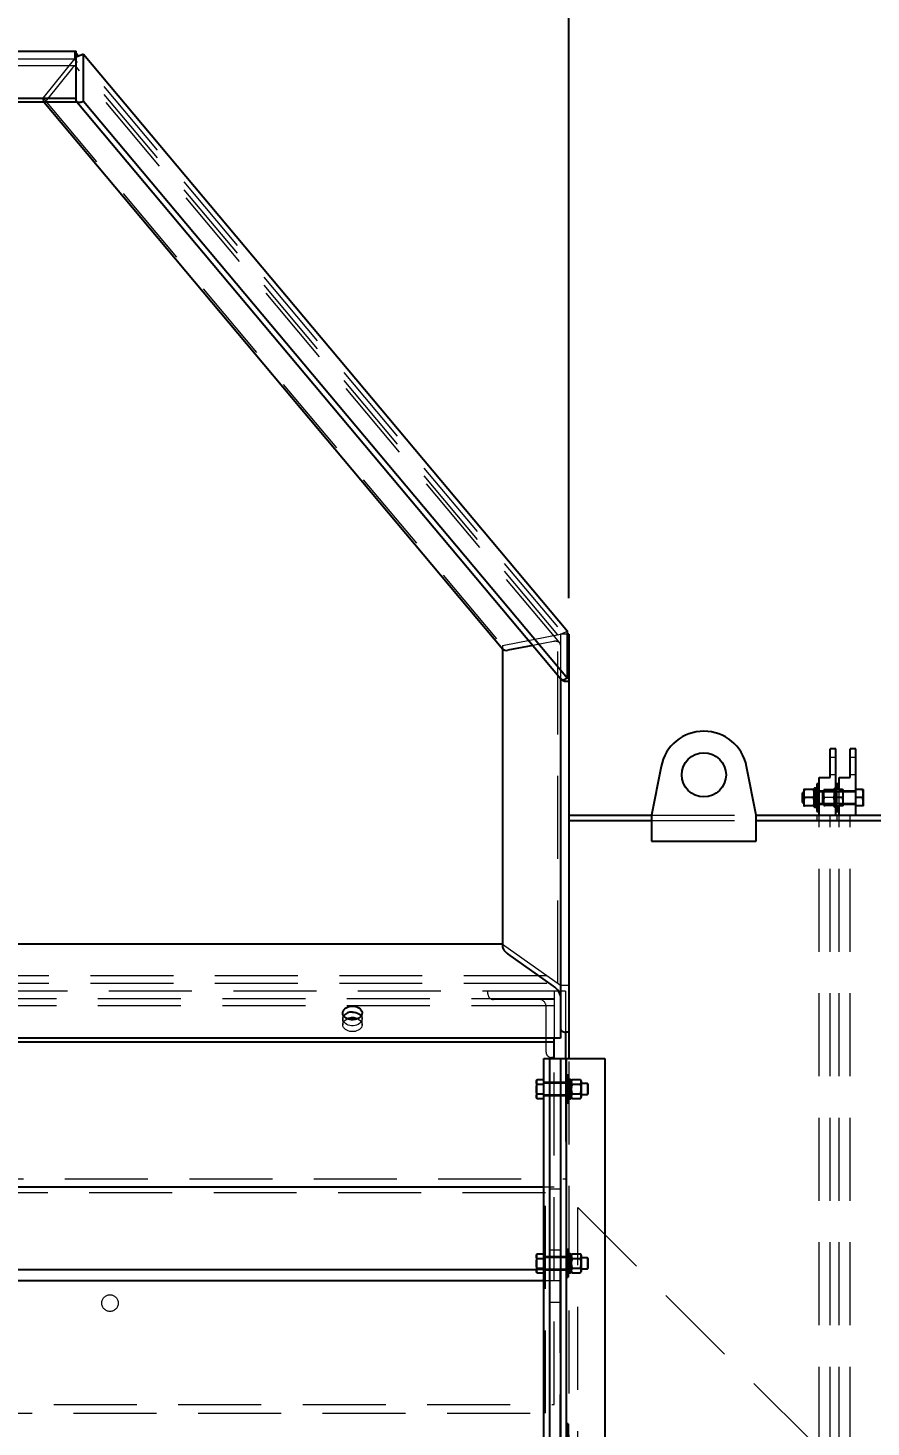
# Model space of a CAD drawing. Header units: millimetres. Extents: x 1293 to 41893, y 1011 to 26911.
# Drawn here: x 10097 to 10742, y 7712 to 8782 of the extents above; entities that cross this region are included whole.
import ezdxf

# ---------------------------------------------------------------- set-up
doc = ezdxf.new("R2010")
doc.units = ezdxf.units.MM
doc.header["$LTSCALE"] = 50
doc.linetypes.add('HIDDEN', pattern=[1.905, 1.27, -0.635])
doc.layers.add('CAPA_1', color=7, linetype='Continuous')
doc.layers.add('MAQUINAS', color=11, linetype='Continuous')
doc.styles.add('SLDTEXTSTYLE0', font='TXT', dxfattribs={"width": 0.75})
doc.dimstyles.new('SLDDIMSTYLE0', dxfattribs={"dimtxt": 100, "dimasz": 100, "dimexe": 0, "dimexo": 0.0625, "dimgap": 25, "dimtad": 2, "dimdec": 0, "dimlfac": 1.5, "dimrnd": 1e-09, "dimzin": 12, "dimdsep": 46, "dimtxsty": 'SLDTEXTSTYLE0', "dimsah": 1, "dimcen": 0.09, "dimadec": 0, "dimazin": 3, "dimtfac": 1, "dimtdec": 0, "dimtofl": 0, "dimtmove": 0, "dimatfit": 3, "dimfxl": 1, "dimfrac": 2, "dimtolj": 1, "dimtzin": 12, "dimarcsym": 0})

# ---------------------------------------------------------------- blocks, each defined once
blk = doc.blocks.new('_D_15')
at = {"layer": 'CAPA_1', "transparency": 16777216}
for p, q in [((6530.1, 8742.4), (6530.1, 9415.6)), ((16745.2, 6492), (16745.2, 9415.6)), ((6530.1, 9365.6), (16745.2, 9365.6))]:
    blk.add_line(p, q, dxfattribs=at)
for points in [[(6530.1, 9365.6), (6630.1, 9350.3), (6630.1, 9381)], [(16745.2, 9365.6), (16645.2, 9381), (16645.2, 9350.3)]]:
    blk.add_solid(points, dxfattribs=at)
at = {"layer": 'CAPA_1', "transparency": 16777216, "insert": (11452.9, 9494.6), "char_height": 100, "attachment_point": 1, "style": 'SLDTEXTSTYLE0'}
blk.add_mtext('15323', dxfattribs=at)
blk = doc.blocks.new('_D_16')
at = {"layer": 'CAPA_1', "transparency": 16777216}
for p, q in [((6530.1, 8742.4), (6530.1, 9115.6)), ((10510.5, 8346.2), (10510.5, 9115.6)), ((10510.5, 9065.6), (6530.1, 9065.6))]:
    blk.add_line(p, q, dxfattribs=at)
for points in [[(6530.1, 9065.6), (6630.1, 9050.3), (6630.1, 9081)], [(10510.5, 9065.6), (10410.5, 9081), (10410.5, 9050.3)]]:
    blk.add_solid(points, dxfattribs=at)
at = {"layer": 'CAPA_1', "transparency": 16777216, "insert": (8372.6, 9194.6), "char_height": 100, "attachment_point": 1, "style": 'SLDTEXTSTYLE0'}
blk.add_mtext('5971', dxfattribs=at)

msp = doc.modelspace()

# ---------------------------------------------------------------- linework, layer by layer
at = {"color": 7, "linetype": 'Continuous', "lineweight": 25}
for p, q in [((6638.2402488, 8764.6482983), (10133.6971124, 8764.6482983)), ((10133.6971124, 8725.989247), (10133.6971124, 8764.6482983)), ((10135.592278, 8760.9532866), (10133.6971124, 8763.211857)), ((10139.1581894, 8762.4493641), (10133.6971124, 8760.1581702)), ((10139.1581894, 8726.5283396), (10139.1581894, 8762.4493641)), ((10139.1581894, 8762.4493641), (10509.6426764, 8320.9231457)), ((6638.2402488, 8728.7272738), (10133.6971124, 8728.7272738)), ((6638.2402488, 8725.989247), (10133.6971124, 8725.989247)), ((10108.8216976, 8725.989247), (10460.1937769, 8307.2403092)), ((10134.0945907, 8726.035453), (10504.5790777, 8284.5092347)), ((10137.3349178, 8725.7633863), (10139.1581894, 8726.5283396)), ((10139.1581894, 8726.5283396), (10509.6426764, 8285.0021213)), ((10509.6426764, 8285.0021213), (10509.6426764, 8320.9231457)), ((10510.5315994, 8318.6319519), (10509.6426764, 8318.6319519)), ((10510.5315994, 8318.6319519), (10510.5315994, 8014.1369459)), ((10459.7315994, 8307.7911109), (10459.7315994, 8079.9897627)), ((10483.1394968, 8310.0599322), (10463.9615461, 8306.3396617)), ((10504.1815994, 8284.9829308), (10504.1815994, 8009.6468178)), ((10509.6426764, 8285.0021213), (10507.8194048, 8284.237168)), ((10508.4115461, 8282.7109274), (10510.5315994, 8282.7109274)), ((10710.5901497, 8208.9602403), (10710.5901497, 8230.9602403)), ((10714.823483, 8230.9602403), (10710.5901497, 8230.9602403)), ((10714.823483, 8180.2935736), (10714.823483, 8230.9602403)), ((10725.923483, 8208.9602403), (10725.923483, 8230.9602403)), ((10730.1568163, 8230.9602403), (10725.923483, 8230.9602403)), ((10730.1568163, 8180.2935736), (10730.1568163, 8230.9602403)), ((10581.2284827, 8217.5012219), (10573.9401497, 8180.2935736)), ((10653.9401497, 8180.2935736), (10646.6518166, 8217.5012219)), ((10690.4837373, 8199.9769069), (10690.4564163, 8199.9295856)), ((10690.4564163, 8199.9295856), (10690.4564163, 8187.3242283)), ((10697.5834741, 8199.9769069), (10691.0509585, 8199.9769069)), ((10698.707183, 8200.9929069), (10698.1780163, 8200.4637403)), ((10698.1780163, 8200.4637403), (10698.1780163, 8186.7900736)), ((10699.900983, 8200.9929069), (10698.707183, 8200.9929069)), ((10698.707183, 8200.9929069), (10698.707183, 8186.2611353)), ((10700.4301497, 8200.4637403), (10699.900983, 8200.9929069)), ((10699.900983, 8186.2611353), (10699.900983, 8200.9929069)), ((10702.123483, 8204.2102403), (10700.4301497, 8204.2102403)), ((10700.4301497, 8204.2102403), (10700.4301497, 8183.0435736)), ((10702.123483, 8180.2935736), (10702.123483, 8208.9602403)), ((10702.123483, 8208.9602403), (10710.5901497, 8208.9602403)), ((10715.2343163, 8200.9929069), (10714.823483, 8200.9929069)), ((10720.0781281, 8199.9769069), (10714.823483, 8199.9769069)), ((10715.763483, 8200.4637403), (10715.2343163, 8200.9929069)), ((10715.2343163, 8199.9769069), (10715.2343163, 8200.9929069)), ((10717.4568163, 8204.2102403), (10715.763483, 8204.2102403)), ((10715.763483, 8204.2102403), (10715.763483, 8199.9769069)), ((10717.4568163, 8199.9769069), (10717.4568163, 8208.9602403)), ((10717.4568163, 8208.9602403), (10725.923483, 8208.9602403)), ((10720.645163, 8187.2769069), (10720.645163, 8199.9769069)), ((10735.4114614, 8199.9769069), (10730.1568163, 8199.9769069)), ((10735.9784963, 8187.2769069), (10735.9784963, 8199.9769069)), ((10689.9534963, 8197.8602403), (10689.4243297, 8197.3310736)), ((10689.4243297, 8189.9227403), (10689.4243297, 8197.3310736)), ((10689.4243297, 8189.9227403), (10689.9534963, 8189.3935736)), ((10690.4564163, 8197.8602403), (10689.9534963, 8197.8602403)), ((10689.9534963, 8197.8602403), (10689.9534963, 8189.3935736)), ((10689.9534963, 8189.3935736), (10690.4564163, 8189.3935736)), ((10697.5836604, 8193.6269069), (10691.0507723, 8193.6269069)), ((10720.0781281, 8193.6269069), (10714.823483, 8193.6269069)), ((10735.4114614, 8193.6269069), (10730.1568163, 8193.6269069)), ((10510.923483, 7993.9802403), (10510.923483, 8180.2935736)), ((10510.923483, 8180.2935736), (10573.9401497, 8180.2935736)), ((10573.9401497, 8180.2935736), (10573.9401497, 8160.2935736)), ((10653.9401497, 8180.2935736), (11107.273483, 8180.2935736)), ((10653.9401497, 8160.2935736), (10653.9401497, 8180.2935736)), ((10690.4564163, 8187.3242283), (10690.4837373, 8187.2769069)), ((10697.5834741, 8187.2769069), (10691.0509585, 8187.2769069)), ((10698.1506953, 8187.2769069), (10698.1780163, 8187.3242283)), ((10698.707183, 8186.2611353), (10698.1780163, 8186.7902856)), ((10698.1780163, 8186.7900736), (10698.707183, 8186.2609069)), ((10698.707183, 8186.2611353), (10699.900983, 8186.2611353)), ((10698.707183, 8186.2609069), (10699.900983, 8186.2609069)), ((10700.4301497, 8186.7902856), (10699.900983, 8186.2611353)), ((10699.900983, 8186.2609069), (10700.4301497, 8186.7900736)), ((10700.4301497, 8183.0435736), (10702.123483, 8183.0435736)), ((10720.0781281, 8187.2769069), (10714.823483, 8187.2769069)), ((10714.823483, 8186.2611353), (10715.2343163, 8186.2611353)), ((10714.823483, 8186.2609069), (10715.2343163, 8186.2609069)), ((10715.2343163, 8186.2611353), (10715.2343163, 8187.2769069)), ((10715.763483, 8186.7902856), (10715.2343163, 8186.2611353)), ((10715.2343163, 8186.2609069), (10715.763483, 8186.7900736)), ((10715.763483, 8187.2769069), (10715.763483, 8183.0435736)), ((10715.763483, 8183.0435736), (10717.4568163, 8183.0435736)), ((10717.4568163, 8180.2935736), (10717.4568163, 8187.2769069)), ((10735.4114614, 8187.2769069), (10730.1568163, 8187.2769069)), ((10510.923483, 8176.0602403), (10573.9401497, 8176.0602403)), ((10653.9401497, 8176.0602403), (11107.273483, 8176.0602403)), ((10573.9401497, 8160.2935736), (10653.9401497, 8160.2935736)), ((10459.7315994, 8081.4888668), (9473.893483, 8081.4888668)), ((10498.8899327, 8049.3096157), (10463.9615461, 8074.0077147)), ((10504.1815994, 8009.6468178), (9473.893483, 8009.6468178)), ((9473.893483, 8006.908791), (10499.4948761, 8006.908791)), ((10499.4948761, 7993.9802403), (10499.4948761, 8009.6468178)), ((10507.9615427, 8014.1539199), (10507.9615427, 7993.9802403)), ((10510.5315994, 8014.1369459), (10508.4115461, 8014.1369459)), ((10491.5568163, 7547.3135736), (10491.5568163, 7993.9802403)), ((10491.5568163, 7993.9802403), (10538.123483, 7993.9802403)), ((10495.7901497, 7993.9802403), (10495.7901497, 7493.9802403)), ((10504.2568163, 7993.9802403), (10504.2568163, 7493.9802403)), ((10508.4901497, 7993.9802403), (10508.4901497, 7547.3135736)), ((10538.123483, 7993.9802403), (10538.123483, 7547.3135736)), ((10486.3021713, 7977.9792554), (10485.7351363, 7976.997122)), ((10485.7351363, 7976.997122), (10485.7351363, 7964.2966919)), ((10486.3021713, 7977.9792554), (10491.5568163, 7977.9792554)), ((10510.183483, 7981.2302403), (10508.4901497, 7981.2302403)), ((10510.183483, 7981.2302403), (10510.183483, 7960.0635736)), ((10510.7126497, 7978.0129069), (10510.183483, 7977.4837403)), ((10511.9064497, 7978.0129069), (10510.7126497, 7978.0129069)), ((10510.7126497, 7963.2809069), (10510.7126497, 7978.0129069)), ((10512.4356163, 7977.4837403), (10511.9064497, 7978.0129069)), ((10511.9064497, 7978.0129069), (10511.9064497, 7963.2809069)), ((10513.0299723, 7977.9790403), (10512.4356163, 7976.9495856)), ((10512.4356163, 7963.8100736), (10512.4356163, 7977.4837403)), ((10513.0299723, 7977.9790403), (10519.5628604, 7977.9790403)), ((10520.1572163, 7976.9495856), (10519.5628604, 7977.9790403)), ((10520.1572163, 7976.9495856), (10520.1572163, 7964.3442283)), ((10524.8934697, 7974.8802403), (10520.1572163, 7974.8802403)), ((10525.4226363, 7974.3510736), (10524.8934697, 7974.8802403)), ((10524.8934697, 7974.8802403), (10524.8934697, 7966.4135736)), ((10485.7351363, 7964.2966919), (10486.3021713, 7963.3145585)), ((10486.3021713, 7974.3130811), (10491.5568163, 7974.3130811)), ((10486.3021713, 7966.9807327), (10491.5568163, 7966.9807327)), ((10510.183483, 7963.8100736), (10510.7126497, 7963.2809069)), ((10511.9064497, 7963.2809069), (10512.4356163, 7963.8100736)), ((10512.4356163, 7964.3442283), (10513.0299723, 7963.3147736)), ((10513.0301585, 7974.3132963), (10519.5626741, 7974.3132963)), ((10513.0301585, 7966.9805176), (10519.5626741, 7966.9805176)), ((10519.5628604, 7963.3147736), (10520.1572163, 7964.3442283)), ((10520.1572163, 7966.4135736), (10524.8934697, 7966.4135736)), ((10524.8934697, 7966.4135736), (10525.4226363, 7966.9427403)), ((10525.4226363, 7966.9427403), (10525.4226363, 7974.3510736)), ((10486.3021713, 7963.3145585), (10491.5568163, 7963.3145585)), ((10508.4901497, 7960.0635736), (10510.183483, 7960.0635736)), ((10510.7126497, 7963.2809069), (10511.9064497, 7963.2809069)), ((10513.0299723, 7963.3147736), (10519.5628604, 7963.3147736)), ((9520.6308761, 7895.8969069), (10491.5568163, 7895.8969069)), ((10510.183483, 7847.8969069), (10508.4901497, 7847.8969069)), ((10510.183483, 7847.8969069), (10510.183483, 7826.7302403)), ((10486.3021713, 7844.645922), (10485.7351363, 7843.6637887)), ((10485.7351363, 7843.6637887), (10485.7351363, 7830.9633585)), ((10486.3021713, 7844.645922), (10491.5568163, 7844.645922)), ((10486.3021713, 7840.9797478), (10491.5568163, 7840.9797478)), ((10510.7126497, 7844.6795736), (10510.183483, 7844.1504069)), ((10511.9064497, 7844.6795736), (10510.7126497, 7844.6795736)), ((10510.7126497, 7829.9475736), (10510.7126497, 7844.6795736)), ((10512.4356163, 7844.1504069), (10511.9064497, 7844.6795736)), ((10511.9064497, 7844.6795736), (10511.9064497, 7829.9475736)), ((10513.0299723, 7844.6457069), (10512.4356163, 7843.6162523)), ((10512.4356163, 7830.4767403), (10512.4356163, 7844.1504069)), ((10513.0299723, 7844.6457069), (10519.5628604, 7844.6457069)), ((10513.0301585, 7840.9799629), (10519.5626741, 7840.9799629)), ((10520.1572163, 7843.6162523), (10519.5628604, 7844.6457069)), ((10520.1572163, 7843.6162523), (10520.1572163, 7831.0108949)), ((10524.8934697, 7841.5469069), (10520.1572163, 7841.5469069)), ((10525.4226363, 7841.0177403), (10524.8934697, 7841.5469069)), ((10524.8934697, 7841.5469069), (10524.8934697, 7833.0802403)), ((10525.4226363, 7833.6094069), (10525.4226363, 7841.0177403)), ((10485.7351363, 7830.9633585), (10486.3021713, 7829.9812252)), ((10486.3021713, 7833.6473994), (10491.5568163, 7833.6473994)), ((10486.3021713, 7829.9812252), (10491.5568163, 7829.9812252)), ((10508.4901497, 7826.7302403), (10510.183483, 7826.7302403)), ((10510.183483, 7830.4767403), (10510.7126497, 7829.9475736)), ((10510.7126497, 7829.9475736), (10511.9064497, 7829.9475736)), ((10511.9064497, 7829.9475736), (10512.4356163, 7830.4767403)), ((10512.4356163, 7831.0108949), (10513.0299723, 7829.9814403)), ((10513.0299723, 7829.9814403), (10519.5628604, 7829.9814403)), ((10513.0301585, 7833.6471843), (10519.5626741, 7833.6471843)), ((10519.5628604, 7829.9814403), (10520.1572163, 7831.0108949)), ((10520.1572163, 7833.0802403), (10524.8934697, 7833.0802403)), ((10524.8934697, 7833.0802403), (10525.4226363, 7833.6094069)), ((10510.183483, 7714.5635736), (10508.4901497, 7714.5635736)), ((10510.183483, 7714.5635736), (10510.183483, 7693.3969069))]:
    msp.add_line(p, q, dxfattribs=at)
at = {"color": 1, "linetype": 'HIDDEN', "lineweight": 18}
for p, q in [((10132.4917951, 8758.6614609), (6638.8209327, 8758.6614609)), ((10108.385448, 8728.7272738), (10133.6971124, 8760.1581702)), ((10132.4917951, 8758.6614609), (10132.4917951, 8764.6482983)), ((10133.6971124, 8763.211857), (10132.4917951, 8764.6482983)), ((10502.0649327, 8318.2213464), (10132.4917951, 8758.6614609)), ((10502.0649327, 8324.2081838), (10135.592278, 8760.9532866)), ((10132.8145392, 8753.4761621), (6638.6654448, 8753.4761621)), ((10130.683819, 8751.9262688), (10110.7941542, 8727.2281697)), ((10503.603415, 8311.9885992), (10133.3678704, 8753.2181395)), ((10108.385448, 8727.2281697), (10108.385448, 8728.7272738)), ((10108.385448, 8728.7272738), (10459.7315994, 8310.0092356)), ((10108.6486309, 8726.1954999), (10108.8216976, 8725.989247)), ((10459.7315994, 8310.0092356), (10504.1815994, 8318.6319519)), ((10502.0649327, 8051.5546797), (10502.0649327, 8324.2081838)), ((10504.1815994, 8318.6319519), (10509.6426764, 8320.9231457)), ((10509.6426764, 8318.6319519), (10504.1815994, 8318.6319519)), ((10504.1815994, 8318.6319519), (10504.1815994, 8284.9829308)), ((10459.7315994, 8310.0092356), (10459.7315994, 8307.7911109)), ((10498.8899327, 8313.11531), (10483.1394968, 8310.0599322)), ((10714.823483, 8224.2935736), (10710.5901497, 8224.2935736)), ((10730.1568163, 8224.2935736), (10725.923483, 8224.2935736)), ((10714.823483, 8210.9602403), (10710.5901497, 8210.9602403)), ((10730.1568163, 8210.9602403), (10725.923483, 8210.9602403)), ((10690.4564163, 8199.9295856), (10690.4564163, 8187.3242283)), ((10698.1780163, 8187.3242283), (10698.1780163, 8199.9295368)), ((10705.8170707, 8199.9769069), (10705.7897497, 8199.9295856)), ((10705.7897497, 8199.9295856), (10705.7897497, 8187.3242283)), ((10712.9168075, 8199.9769069), (10706.3842919, 8199.9769069)), ((10714.0405163, 8200.9929069), (10713.5113497, 8200.4637403)), ((10713.5113497, 8200.4637403), (10713.5113497, 8186.7900736)), ((10714.0405163, 8200.9929069), (10714.0405163, 8186.2611353)), ((10714.823483, 8200.9929069), (10714.0405163, 8200.9929069)), ((10715.2343163, 8187.2769069), (10715.2343163, 8199.9769069)), ((10715.763483, 8199.9769069), (10715.763483, 8187.2769069)), ((10717.4568163, 8187.2769069), (10717.4568163, 8199.9769069)), ((10698.707183, 8197.8941069), (10698.1780163, 8198.4232736)), ((10730.1568163, 8197.8602403), (10698.1780163, 8197.8602403)), ((10698.1780163, 8189.3935736), (10730.1568163, 8189.3935736)), ((10698.1780163, 8188.830689), (10698.707183, 8189.3598392)), ((10698.707183, 8189.3597069), (10698.1780163, 8188.8305403)), ((10699.900983, 8197.8941069), (10698.707183, 8197.8941069)), ((10699.900983, 8189.3598392), (10698.707183, 8189.3598392)), ((10699.900983, 8189.3597069), (10698.707183, 8189.3597069)), ((10700.4301497, 8198.4232736), (10699.900983, 8197.8941069)), ((10699.900983, 8189.3598392), (10700.4301497, 8188.830689)), ((10700.4301497, 8188.8305403), (10699.900983, 8189.3597069)), ((10702.123483, 8197.9449069), (10700.4301497, 8197.9449069)), ((10700.4301497, 8189.3089069), (10702.123483, 8189.3089069)), ((10714.823483, 8198.9185736), (10702.123483, 8198.9185736)), ((10705.2868297, 8197.8602403), (10704.757663, 8197.3310736)), ((10704.757663, 8189.9227403), (10704.757663, 8197.3310736)), ((10704.757663, 8189.9227403), (10705.2868297, 8189.3935736)), ((10705.2868297, 8197.8602403), (10705.2868297, 8189.3935736)), ((10712.9169937, 8193.6269069), (10706.3841056, 8193.6269069)), ((10714.0405163, 8197.8941069), (10713.5113497, 8198.4232736)), ((10713.5113497, 8188.830689), (10714.0405163, 8189.3598392)), ((10714.0405163, 8189.3597069), (10713.5113497, 8188.8305403)), ((10715.2343163, 8197.8941069), (10714.0405163, 8197.8941069)), ((10715.2343163, 8189.3598392), (10714.0405163, 8189.3598392)), ((10715.2343163, 8189.3597069), (10714.0405163, 8189.3597069)), ((10715.763483, 8198.4232736), (10715.2343163, 8197.8941069)), ((10715.2343163, 8189.3598392), (10715.763483, 8188.830689)), ((10715.763483, 8188.8305403), (10715.2343163, 8189.3597069)), ((10717.4568163, 8197.9449069), (10715.763483, 8197.9449069)), ((10715.763483, 8189.3089069), (10717.4568163, 8189.3089069)), ((10730.1568163, 8198.9185736), (10717.4568163, 8198.9185736)), ((10573.9401497, 8180.2935736), (10653.9401497, 8180.2935736)), ((10700.5901497, 8176.0602403), (10700.5901497, 8180.2935736)), ((10702.123483, 8188.3352403), (10714.823483, 8188.3352403)), ((10702.123483, 7408.9602403), (10702.123483, 8180.2935736)), ((10705.7897497, 8187.3242283), (10705.8170707, 8187.2769069)), ((10712.9168075, 8187.2769069), (10706.3842919, 8187.2769069)), ((10710.5901497, 7408.9602403), (10710.5901497, 8180.2935736)), ((10713.4840287, 8187.2769069), (10713.5113497, 8187.3242283)), ((10714.0405163, 8186.2611353), (10713.5113497, 8186.7902856)), ((10713.5113497, 8186.7900736), (10714.0405163, 8186.2609069)), ((10714.0405163, 8186.2611353), (10714.823483, 8186.2611353)), ((10714.0405163, 8186.2609069), (10714.823483, 8186.2609069)), ((10715.923483, 8176.0602403), (10715.923483, 8180.2935736)), ((10717.4568163, 8188.3352403), (10730.1568163, 8188.3352403)), ((10717.4568163, 7408.9602403), (10717.4568163, 8180.2935736)), ((10725.923483, 7408.9602403), (10725.923483, 8180.2935736)), ((10573.9401497, 8176.0602403), (10653.9401497, 8176.0602403)), ((10459.7315994, 8081.4888668), (10504.1815994, 8050.0579704)), ((7096.4969692, 8057.5415171), (10502.0649327, 8057.5415171)), ((7096.4969692, 8051.5546797), (10502.0649327, 8051.5546797)), ((10504.1815994, 8050.0579704), (10510.5315994, 8050.0579704)), ((10507.9615427, 8045.5678423), (7095.2916519, 8045.5678423)), ((10499.4948761, 8039.5810049), (7242.1615427, 8039.5810049)), ((10448.6948761, 8043.447789), (10448.6948761, 8045.5678423)), ((10499.4948761, 8039.2178423), (10452.9248227, 8039.2178423)), ((10499.4948761, 8045.5678423), (10499.4948761, 8009.6468178)), ((10507.9615427, 8045.5678423), (10507.9615427, 8014.1539199)), ((10499.4948761, 8034.3957061), (7191.6756998, 8034.3957061)), ((10337.6006998, 8028.8447669), (10337.6006998, 8019.8645108)), ((10352.4173665, 8019.8645108), (10352.4173665, 8028.8447669)), ((10493.1448761, 7998.997789), (10493.1448761, 8033.9261756)), ((10499.4948761, 7994.7678423), (10497.3748227, 7994.7678423)), ((10499.4948761, 7729.2302403), (10499.4948761, 7993.9802403)), ((10507.9615427, 7993.9802403), (10507.9615427, 7901.8837444)), ((10510.923483, 7547.3135736), (10510.923483, 7993.9802403)), ((10508.4901497, 7975.9385736), (10491.5568163, 7975.9385736)), ((10512.4356163, 7974.8802403), (10491.5568163, 7974.8802403)), ((10510.183483, 7974.9649069), (10508.4901497, 7974.9649069)), ((10510.7126497, 7974.9141069), (10510.183483, 7975.4432736)), ((10511.9064497, 7974.9141069), (10510.7126497, 7974.9141069)), ((10512.4356163, 7975.4432736), (10511.9064497, 7974.9141069)), ((10491.5568163, 7966.4135736), (10512.4356163, 7966.4135736)), ((10491.5568163, 7965.3552403), (10508.4901497, 7965.3552403)), ((10508.4901497, 7966.3289069), (10510.183483, 7966.3289069)), ((10510.183483, 7970.6469069), (10512.4356163, 7970.6469069)), ((10510.7126497, 7970.6133069), (10510.183483, 7970.6091403)), ((10510.183483, 7970.5930736), (10510.7126497, 7970.5889069)), ((10510.183483, 7965.8505403), (10510.7126497, 7966.3797069)), ((10510.7126497, 7970.6133069), (10511.9064497, 7970.6133069)), ((10511.9064497, 7970.5889069), (10510.7126497, 7970.5889069)), ((10510.7126497, 7966.3797069), (10511.9064497, 7966.3797069)), ((10512.4356163, 7970.6091403), (10511.9064497, 7970.6133069)), ((10511.9064497, 7970.5889069), (10512.4356163, 7970.5930736)), ((10511.9064497, 7966.3797069), (10512.4356163, 7965.8505403)), ((10512.4356163, 7970.5972795), (10512.4356163, 7970.6469069)), ((7362.7268163, 7901.8837444), (10507.9615427, 7901.8837444)), ((10492.8282094, 7891.2302403), (7369.393483, 7891.2302403)), ((10491.5568163, 7895.8969069), (10499.4948761, 7895.8969069)), ((10492.8282094, 7722.5635736), (10492.8282094, 7891.2302403)), ((10504.2568163, 7893.9802403), (10495.7901497, 7893.9802403)), ((10517.5901497, 7880.0581619), (10797.3768163, 7600.2714952)), ((10517.5901497, 7550.0749974), (10517.5901497, 7880.0581619)), ((10504.2568163, 7847.3135736), (10495.7901497, 7847.3135736)), ((10508.4901497, 7842.6052403), (10491.5568163, 7842.6052403)), ((10512.4356163, 7841.5469069), (10491.5568163, 7841.5469069)), ((10510.183483, 7841.6315736), (10508.4901497, 7841.6315736)), ((10510.7126497, 7841.5807736), (10510.183483, 7842.1099403)), ((10510.183483, 7837.3135736), (10512.4356163, 7837.3135736)), ((10510.7126497, 7837.2799736), (10510.183483, 7837.2758069)), ((10510.183483, 7837.2597403), (10510.7126497, 7837.2555736)), ((10511.9064497, 7841.5807736), (10510.7126497, 7841.5807736)), ((10510.7126497, 7837.2799736), (10511.9064497, 7837.2799736)), ((10511.9064497, 7837.2555736), (10510.7126497, 7837.2555736)), ((10512.4356163, 7842.1099403), (10511.9064497, 7841.5807736)), ((10512.4356163, 7837.2758069), (10511.9064497, 7837.2799736)), ((10511.9064497, 7837.2555736), (10512.4356163, 7837.2597403)), ((10512.4356163, 7837.2639462), (10512.4356163, 7837.3135736)), ((10491.5568163, 7833.0802403), (10512.4356163, 7833.0802403)), ((10491.5568163, 7832.0219069), (10508.4901497, 7832.0219069)), ((10508.4901497, 7832.9955736), (10510.183483, 7832.9955736)), ((10510.183483, 7832.5172069), (10510.7126497, 7833.0463736)), ((10510.7126497, 7833.0463736), (10511.9064497, 7833.0463736)), ((10511.9064497, 7833.0463736), (10512.4356163, 7832.5172069)), ((10504.2568163, 7807.3135736), (10495.7901497, 7807.3135736)), ((7354.2601497, 7729.2302403), (10499.4948761, 7729.2302403)), ((7369.393483, 7722.5635736), (10492.8282094, 7722.5635736))]:
    msp.add_line(p, q, dxfattribs=at)
at = {"color": 7, "linetype": 'Continuous', "lineweight": 25, "flags": 128}
for points in [[(10137.3349178, 8725.7633863), (10136.6252172, 8725.5231033), (10135.94279, 8725.4069975), (10135.3138614, 8725.4195309), (10134.762601, 8725.5602219), (10134.3101932, 8725.8236638), (10133.9740239, 8726.1997326), (10133.7670118, 8726.6739762), (10133.6971124, 8727.2281697)], [(10345.0090331, 8034.0832497), (10346.3318421, 8033.9990651), (10347.6121349, 8033.7492171), (10348.8087619, 8033.3417361), (10349.8832625, 8032.7897188), (10350.8011014, 8032.1109075), (10351.5327784, 8031.3271197), (10352.0547768, 8030.4635471), (10352.3503193, 8029.5479456), (10352.4099068, 8028.6097433), (10352.2316241, 8027.6790948), (10351.8212014, 8026.7859121), (10351.19183, 8025.9589026), (10350.3637384, 8025.2246472), (10349.3635422, 8024.6067454), (10348.2233885, 8024.1250571), (10346.9799228, 8023.7950641), (10345.673111, 8023.6273728), (10344.3449552, 8023.6273728), (10343.0381435, 8023.7950641), (10341.7946778, 8024.1250571), (10340.6545241, 8024.6067454), (10339.6543278, 8025.2246472), (10338.8262363, 8025.9589026), (10338.1968649, 8026.7859121), (10337.7864422, 8027.6790948), (10337.6081595, 8028.6097433), (10337.667747, 8029.5479456), (10337.9632894, 8030.4635471), (10338.4852879, 8031.3271197), (10339.2169649, 8032.1109075), (10340.1348037, 8032.7897188), (10341.2093043, 8033.3417361), (10342.4059313, 8033.7492171), (10343.6862241, 8033.9990651), (10345.0090331, 8034.0832497)], [(10345.0090331, 8029.5931216), (10346.3318421, 8029.508937), (10347.6121349, 8029.2590891), (10348.8087619, 8028.851608), (10349.8832625, 8028.2995907), (10350.8011014, 8027.6207794), (10351.5327784, 8026.8369917), (10351.7025206, 8026.5997032)], [(10504.1815994, 8017.1279698), (10504.2628766, 8016.54445), (10504.5035849, 8015.9833545), (10504.8944739, 8015.466246), (10505.4205221, 8015.0129965), (10506.0615136, 8014.6410243), (10506.7928156, 8014.364624), (10507.5863244, 8014.1944176), (10508.4115461, 8014.1369459)]]:
    msp.add_lwpolyline(points, dxfattribs=at)
at = {"color": 1, "linetype": 'HIDDEN', "lineweight": 18, "flags": 128}
for points in [[(10504.4367535, 8284.67885), (10504.2628766, 8285.1184316), (10504.1815994, 8285.7019514)], [(10351.7025206, 8026.5997032), (10352.0547768, 8025.973419), (10352.3503193, 8025.0578175), (10352.4099068, 8024.1196152), (10352.2316241, 8023.1889668), (10351.8212014, 8022.295784), (10351.19183, 8021.4687745), (10350.3637384, 8020.7345191), (10349.3635422, 8020.1166173), (10348.2233885, 8019.634929), (10346.9799228, 8019.304936), (10345.673111, 8019.1372447), (10344.3449552, 8019.1372447), (10343.0381435, 8019.304936), (10341.7946778, 8019.634929), (10340.6545241, 8020.1166173), (10339.6543278, 8020.7345191), (10338.8262363, 8021.4687745), (10338.1968649, 8022.295784), (10337.7864422, 8023.1889668), (10337.6081595, 8024.1196152), (10337.667747, 8025.0578175), (10337.9632894, 8025.973419), (10338.3155456, 8026.5997032)], [(10348.8249081, 8024.3546389), (10349.8832625, 8023.8094627), (10350.8011014, 8023.1306514), (10351.5327784, 8022.3468636), (10352.0547768, 8021.483291), (10352.3503193, 8020.5676894), (10352.4099068, 8019.6294872), (10352.2316241, 8018.6988387), (10351.8212014, 8017.805656), (10351.19183, 8016.9786465), (10350.3637384, 8016.244391), (10349.3635422, 8015.6264892), (10348.2233885, 8015.1448009), (10346.9799228, 8014.814808), (10345.673111, 8014.6471166), (10344.3449552, 8014.6471166), (10343.0381435, 8014.814808), (10341.7946778, 8015.1448009), (10340.6545241, 8015.6264892), (10339.6543278, 8016.244391), (10338.8262363, 8016.9786465), (10338.1968649, 8017.805656), (10337.7864422, 8018.6988387), (10337.6081595, 8019.6294872), (10337.667747, 8020.5676894), (10337.9632894, 8021.483291), (10338.4852879, 8022.3468636), (10339.2169649, 8023.1306514), (10340.1348037, 8023.8094627), (10341.1931581, 8024.3546389)]]:
    msp.add_lwpolyline(points, dxfattribs=at)
at = {"color": 7, "linetype": 'Continuous', "lineweight": 25}
msp.add_circle((10613.9401497, 8211.0935736), 16.9333333, dxfattribs=at)
at = {"color": 1, "linetype": 'HIDDEN', "lineweight": 18}
msp.add_circle((10159.4948761, 7806.8969069), 6.35, dxfattribs=at)
for centre, radius, start, end in [((10505.9694275, 8285.6351641), 1.7890751, 177.860617108, 219.0011543837), ((10452.9248227, 8043.447789), 4.2299467, 180, 270), ((10487.8532094, 8033.9261756), 5.2916667, 0, 90), ((10497.3748227, 7998.997789), 4.2299467, 180, 270)]:
    msp.add_arc(centre, radius, start, end, dxfattribs=at)
at = {"color": 7, "linetype": 'Continuous', "lineweight": 25}
for centre, radius, start, end in [((10508.0146866, 8286.9074408), 4.2152369, 211.9175823064, 275.402329814), ((10506.3867235, 8286.6061247), 2.768489, 229.2366764033, 301.164419484), ((10613.9401497, 8211.0935736), 33.3333333, 11.0829209253, 168.9170790747), ((10344.6001947, 8021.5270558), 8.0764204, 87.0983765302, 141.09130516), ((10344.9278478, 8015.4141707), 9.6891629, 89.5199142807, 112.6716916156), ((10345.0902184, 8015.4141708), 9.6891629, 67.3283083742, 90.4800857205)]:
    msp.add_arc(centre, radius, start, end, dxfattribs=at)
at = {"color": 1, "linetype": 'HIDDEN', "lineweight": 18}
for centre, major_axis, ratio, start_param, end_param in [((10130.683819, 8748.1844954), (2.4372796, 5.226763), 0.3390039096, 5.6545698886, 7.2253662154), ((10110.7941542, 8730.2191937), (1.9482638, 4.1780653), 0.3390039096, 2.512977235, 4.0837735618), ((10463.9615461, 8309.3306856), (4.1127796, 1.4969293), 0.6604737383, 2.9056763167, 3.3775089904), ((10498.8899327, 8309.3735366), (5.1450905, 1.8726598), 0.6604737383, 6.0472689703, 7.6180652971)]:
    msp.add_ellipse(centre, major_axis=major_axis, ratio=ratio, start_param=start_param, end_param=end_param, dxfattribs=at)
at = {"color": 7, "linetype": 'Continuous', "lineweight": 25}
for centre, major_axis, ratio, start_param, end_param in [((10463.9615461, 8309.3306856), (4.1127796, 1.4969293), 0.6604737383, 3.3775089904, 4.4764726435), ((10463.9615461, 8076.9987387), (-3.9079611, 3.9079611), 0.4142135624, 0.3926990817, 1.9634954085), ((10498.8899327, 8045.5678423), (-4.8888625, 4.8888625), 0.4142135624, 3.5342917353, 5.1050880621)]:
    msp.add_ellipse(centre, major_axis=major_axis, ratio=ratio, start_param=start_param, end_param=end_param, dxfattribs=at)
for points, knots in [([(10691.0507723, 8193.6269069), (10690.8869797, 8194.1780482), (10690.5558426, 8195.2922831), (10690.4347591, 8196.9431566), (10690.6126356, 8198.5212661), (10690.9039612, 8199.4887386), (10691.0509585, 8199.9769069)], [0, 0, 0, 0, 0.2646061211, 0.5349506065, 0.7653448938, 1, 1, 1, 1]), ([(10691.0509585, 8199.9769069), (10690.8149259, 8199.9769069), (10690.492737, 8199.9769069), (10690.5161893, 8199.9769069), (10690.5224606, 8199.9769069)], [0, 0, 0, 0, 0.7325908634, 1, 1, 1, 1]), ([(10697.5834741, 8199.9769069), (10697.7472986, 8199.4257473), (10698.0785001, 8198.3114767), (10698.1996826, 8196.6605846), (10698.0218974, 8195.0824918), (10697.730629, 8194.1150567), (10697.5836604, 8193.6269069)], [0, 0, 0, 0, 0.2646176718, 0.5349733347, 0.7653562273, 1, 1, 1, 1]), ([(10698.1098372, 8199.9769069), (10698.1169156, 8199.9769069), (10698.1433854, 8199.9769069), (10697.8202206, 8199.9769069), (10697.5834741, 8199.9769069)], [0, 0, 0, 0, 0.2674126992, 1, 1, 1, 1]), ([(10720.645163, 8196.8471698), (10720.6304534, 8197.2024451), (10720.5865692, 8198.2623605), (10720.2811639, 8199.292237), (10720.0781281, 8199.9769069)], [0, 0, 0, 0, 0.3351922062, 1, 1, 1, 1]), ([(10720.0781281, 8199.9769069), (10720.1942852, 8199.9769069), (10720.5173074, 8199.9769069), (10720.5952489, 8199.9769069), (10720.645163, 8199.9769069)], [0, 0, 0, 0, 0.3595950484, 1, 1, 1, 1]), ([(10735.9784963, 8196.8471698), (10735.9637867, 8197.2024451), (10735.9199026, 8198.2623605), (10735.6144972, 8199.292237), (10735.4114614, 8199.9769069)], [0, 0, 0, 0, 0.3351922062, 1, 1, 1, 1]), ([(10735.4114614, 8199.9769069), (10735.5276186, 8199.9769069), (10735.8506408, 8199.9769069), (10735.9285822, 8199.9769069), (10735.9784963, 8199.9769069)], [0, 0, 0, 0, 0.3595950484, 1, 1, 1, 1]), ([(10691.0509585, 8187.2769069), (10690.887134, 8187.8280666), (10690.5559326, 8188.9423372), (10690.4347501, 8190.5932293), (10690.6125352, 8192.171322), (10690.9038037, 8193.1387572), (10691.0507723, 8193.6269069)], [0, 0, 0, 0, 0.2646176718, 0.5349733347, 0.7653562273, 1, 1, 1, 1]), ([(10697.5836604, 8193.6269069), (10697.7474529, 8193.0757657), (10698.07859, 8191.9615308), (10698.1996735, 8190.3106573), (10698.021797, 8188.7325478), (10697.7304715, 8187.7650753), (10697.5834741, 8187.2769069)], [0, 0, 0, 0, 0.26460612106, 0.53495060651, 0.76534489377, 1, 1, 1, 1]), ([(10720.0781281, 8193.6269069), (10720.1423499, 8193.8247928), (10720.4730288, 8194.8437098), (10720.5683524, 8195.9030447), (10720.645163, 8196.7566441)], [0, 0, 0, 0, 0.1942119601, 1, 1, 1, 1]), ([(10720.645163, 8190.4971698), (10720.6304534, 8190.8524451), (10720.5865692, 8191.9123605), (10720.2811639, 8192.942237), (10720.0781281, 8193.6269069)], [0, 0, 0, 0, 0.3351922062, 1, 1, 1, 1]), ([(10720.0781281, 8187.2769069), (10720.1423499, 8187.4747928), (10720.4730288, 8188.4937098), (10720.5683524, 8189.5530447), (10720.645163, 8190.4066441)], [0, 0, 0, 0, 0.1942119601, 1, 1, 1, 1]), ([(10735.4114614, 8193.6269069), (10735.4756832, 8193.8247928), (10735.8063621, 8194.8437098), (10735.9016857, 8195.9030447), (10735.9784963, 8196.7566441)], [0, 0, 0, 0, 0.1942119601, 1, 1, 1, 1]), ([(10735.9784963, 8190.4971698), (10735.9637867, 8190.8524451), (10735.9199026, 8191.9123605), (10735.6144972, 8192.942237), (10735.4114614, 8193.6269069)], [0, 0, 0, 0, 0.3351922062, 1, 1, 1, 1]), ([(10735.4114614, 8187.2769069), (10735.4756832, 8187.4747928), (10735.8063621, 8188.4937098), (10735.9016857, 8189.5530447), (10735.9784963, 8190.4066441)], [0, 0, 0, 0, 0.1942119601, 1, 1, 1, 1]), ([(10690.5245954, 8187.2769069), (10690.5175171, 8187.2769069), (10690.4910473, 8187.2769069), (10690.8142121, 8187.2769069), (10691.0509585, 8187.2769069)], [0, 0, 0, 0, 0.2674126992, 1, 1, 1, 1]), ([(10697.5834741, 8187.2769069), (10697.8195068, 8187.2769069), (10698.1416957, 8187.2769069), (10698.1182434, 8187.2769069), (10698.111972, 8187.2769069)], [0, 0, 0, 0, 0.7325908634, 1, 1, 1, 1]), ([(10720.645163, 8187.2769069), (10720.6127677, 8187.2769069), (10720.5491876, 8187.2769069), (10720.2331422, 8187.2769069), (10720.0781281, 8187.2769069)], [0, 0, 0, 0, 0.5095195514, 1, 1, 1, 1]), ([(10735.9784963, 8187.2769069), (10735.946101, 8187.2769069), (10735.8825209, 8187.2769069), (10735.5664755, 8187.2769069), (10735.4114614, 8187.2769069)], [0, 0, 0, 0, 0.5095195514, 1, 1, 1, 1]), ([(10485.7351363, 7976.1723008), (10485.749846, 7976.3774191), (10485.7937301, 7976.9893615), (10486.0991354, 7977.583961), (10486.3021713, 7977.9792554)], [0, 0, 0, 0, 0.3351922062, 1, 1, 1, 1]), ([(10486.3021713, 7974.3130811), (10486.2379495, 7974.4273306), (10485.9072706, 7975.0156026), (10485.811947, 7975.6272099), (10485.7351363, 7976.1200358)], [0, 0, 0, 0, 0.1942119601, 1, 1, 1, 1]), ([(10513.0299723, 7977.9790403), (10512.8661797, 7977.660876), (10512.5350426, 7977.0176477), (10512.4139591, 7976.0646273), (10512.5918356, 7975.1536123), (10512.8831612, 7974.5951073), (10513.0301585, 7974.3132963)], [0, 0, 0, 0, 0.2646061211, 0.5349506065, 0.7653448938, 1, 1, 1, 1]), ([(10519.5626741, 7974.3132963), (10519.7264986, 7974.6314711), (10520.0577001, 7975.27472), (10520.1788826, 7976.2277512), (10520.0010974, 7977.1387565), (10519.709829, 7977.69724), (10519.5628604, 7977.9790403)], [0, 0, 0, 0, 0.2646176718, 0.5349733347, 0.7653562273, 1, 1, 1, 1]), ([(10485.7351363, 7970.6991719), (10485.7675316, 7971.3230725), (10485.8311117, 7972.5475606), (10486.1471572, 7973.7320918), (10486.3021713, 7974.3130811)], [0, 0, 0, 0, 0.5095195514, 1, 1, 1, 1]), ([(10486.3021713, 7966.9807327), (10486.1860141, 7967.4054066), (10485.8629919, 7968.5863847), (10485.7850504, 7969.8106295), (10485.7351363, 7970.5946419)], [0, 0, 0, 0, 0.3595950484, 1, 1, 1, 1]), ([(10485.7351363, 7965.1737781), (10485.749846, 7965.3788965), (10485.7937301, 7965.9908389), (10486.0991354, 7966.5854384), (10486.3021713, 7966.9807327)], [0, 0, 0, 0, 0.3351922062, 1, 1, 1, 1]), ([(10486.3021713, 7963.3145585), (10486.2379495, 7963.428808), (10485.9072706, 7964.01708), (10485.811947, 7964.6286873), (10485.7351363, 7965.1215131)], [0, 0, 0, 0, 0.1942119601, 1, 1, 1, 1]), ([(10513.0301585, 7974.3132963), (10512.9466111, 7974.0069472), (10512.7000795, 7973.1029735), (10512.4503019, 7971.5464746), (10512.4433193, 7969.3694849), (10512.8127226, 7967.865679), (10513.0301585, 7966.9805176)], [0, 0, 0, 0, 0.1280647744, 0.377893031, 0.6338190398, 1, 1, 1, 1]), ([(10513.0301585, 7966.9805176), (10512.866334, 7966.6623428), (10512.5351326, 7966.0190939), (10512.4139501, 7965.0660627), (10512.5917352, 7964.1550573), (10512.8830037, 7963.5965739), (10513.0299723, 7963.3147736)], [0, 0, 0, 0, 0.2646176718, 0.5349733347, 0.7653562273, 1, 1, 1, 1]), ([(10519.5626741, 7966.9805176), (10519.7801267, 7967.8656812), (10520.1457503, 7969.3539907), (10520.1440167, 7971.5302557), (10519.8969303, 7973.0876444), (10519.6462194, 7974.0069521), (10519.5626741, 7974.3132963)], [0, 0, 0, 0, 0.3661794341, 0.6156922034, 0.8719357593, 1, 1, 1, 1]), ([(10519.5628604, 7963.3147736), (10519.7266529, 7963.6329378), (10520.05779, 7964.2761661), (10520.1788735, 7965.2291866), (10520.000997, 7966.1402016), (10519.7096715, 7966.6987066), (10519.5626741, 7966.9805176)], [0, 0, 0, 0, 0.26460612106, 0.53495060651, 0.76534489377, 1, 1, 1, 1]), ([(10485.7351363, 7842.8389674), (10485.749846, 7843.0440858), (10485.7937301, 7843.6560282), (10486.0991354, 7844.2506277), (10486.3021713, 7844.645922)], [0, 0, 0, 0, 0.3351922062, 1, 1, 1, 1]), ([(10486.3021713, 7840.9797478), (10486.2379495, 7841.0939973), (10485.9072706, 7841.6822693), (10485.811947, 7842.2938766), (10485.7351363, 7842.7867024)], [0, 0, 0, 0, 0.19421196006, 1, 1, 1, 1]), ([(10485.7351363, 7837.3658386), (10485.7675316, 7837.9897392), (10485.8311117, 7839.2142273), (10486.1471572, 7840.3987584), (10486.3021713, 7840.9797478)], [0, 0, 0, 0, 0.50951955136, 1, 1, 1, 1]), ([(10486.3021713, 7833.6473994), (10486.1860141, 7834.0720733), (10485.8629919, 7835.2530514), (10485.7850504, 7836.4772962), (10485.7351363, 7837.2613086)], [0, 0, 0, 0, 0.3595950484, 1, 1, 1, 1]), ([(10513.0301585, 7840.9799629), (10512.9466111, 7840.6736138), (10512.7000795, 7839.7696402), (10512.4503019, 7838.2131413), (10512.4433193, 7836.0361516), (10512.8127226, 7834.5323457), (10513.0301585, 7833.6471843)], [0, 0, 0, 0, 0.1280647744, 0.377893031, 0.6338190398, 1, 1, 1, 1]), ([(10513.0299723, 7844.6457069), (10512.8661797, 7844.3275427), (10512.5350426, 7843.6843144), (10512.4139591, 7842.731294), (10512.5918356, 7841.820279), (10512.8831612, 7841.261774), (10513.0301585, 7840.9799629)], [0, 0, 0, 0, 0.2646061211, 0.5349506065, 0.7653448938, 1, 1, 1, 1]), ([(10519.5626741, 7840.9799629), (10519.7264986, 7841.2981377), (10520.0577001, 7841.9413867), (10520.1788826, 7842.8944179), (10520.0010974, 7843.8054232), (10519.709829, 7844.3639066), (10519.5628604, 7844.6457069)], [0, 0, 0, 0, 0.2646176718, 0.5349733347, 0.7653562273, 1, 1, 1, 1]), ([(10519.5626741, 7833.6471843), (10519.7801267, 7834.5323479), (10520.1457503, 7836.0206574), (10520.1440167, 7838.1969224), (10519.8969303, 7839.754311), (10519.6462194, 7840.6736188), (10519.5626741, 7840.9799629)], [0, 0, 0, 0, 0.3661794341, 0.6156922034, 0.8719357593, 1, 1, 1, 1]), ([(10485.7351363, 7831.8404448), (10485.749846, 7832.0455631), (10485.7937301, 7832.6575055), (10486.0991354, 7833.252105), (10486.3021713, 7833.6473994)], [0, 0, 0, 0, 0.3351922062, 1, 1, 1, 1]), ([(10486.3021713, 7829.9812252), (10486.2379495, 7830.0954746), (10485.9072706, 7830.6837466), (10485.811947, 7831.2953539), (10485.7351363, 7831.7881798)], [0, 0, 0, 0, 0.1942119601, 1, 1, 1, 1]), ([(10513.0301585, 7833.6471843), (10512.866334, 7833.3290095), (10512.5351326, 7832.6857605), (10512.4139501, 7831.7327294), (10512.5917352, 7830.821724), (10512.8830037, 7830.2632406), (10513.0299723, 7829.9814403)], [0, 0, 0, 0, 0.2646176718, 0.5349733347, 0.7653562273, 1, 1, 1, 1]), ([(10519.5628604, 7829.9814403), (10519.7266529, 7830.2996045), (10520.05779, 7830.9428328), (10520.1788735, 7831.8958532), (10520.000997, 7832.8068683), (10519.7096715, 7833.3653733), (10519.5626741, 7833.6471843)], [0, 0, 0, 0, 0.26460612106, 0.53495060651, 0.76534489377, 1, 1, 1, 1])]:
    msp.add_open_spline(points, degree=3, knots=knots, dxfattribs=at)
at = {"color": 1, "linetype": 'HIDDEN', "lineweight": 18}
for points, knots in [([(10706.3841056, 8193.6269069), (10706.2203131, 8194.1780482), (10705.8891759, 8195.2922831), (10705.7680925, 8196.9431566), (10705.945969, 8198.5212661), (10706.2372945, 8199.4887386), (10706.3842919, 8199.9769069)], [0, 0, 0, 0, 0.26460612106, 0.53495060651, 0.76534489377, 1, 1, 1, 1]), ([(10706.3842919, 8199.9769069), (10706.1482592, 8199.9769069), (10705.8260703, 8199.9769069), (10705.8495226, 8199.9769069), (10705.855794, 8199.9769069)], [0, 0, 0, 0, 0.7325908634, 1, 1, 1, 1]), ([(10712.9168075, 8199.9769069), (10713.080632, 8199.4257473), (10713.4118334, 8198.3114767), (10713.5330159, 8196.6605846), (10713.3552307, 8195.0824918), (10713.0639623, 8194.1150567), (10712.9169937, 8193.6269069)], [0, 0, 0, 0, 0.2646176718, 0.5349733347, 0.7653562273, 1, 1, 1, 1]), ([(10713.4431706, 8199.9769069), (10713.4502489, 8199.9769069), (10713.4767187, 8199.9769069), (10713.1535539, 8199.9769069), (10712.9168075, 8199.9769069)], [0, 0, 0, 0, 0.2674126992, 1, 1, 1, 1]), ([(10706.3842919, 8187.2769069), (10706.2204673, 8187.8280666), (10705.8892659, 8188.9423372), (10705.7680834, 8190.5932293), (10705.9458686, 8192.171322), (10706.237137, 8193.1387572), (10706.3841056, 8193.6269069)], [0, 0, 0, 0, 0.2646176718, 0.5349733347, 0.7653562273, 1, 1, 1, 1]), ([(10712.9169937, 8193.6269069), (10713.0807863, 8193.0757657), (10713.4119234, 8191.9615308), (10713.5330069, 8190.3106573), (10713.3551304, 8188.7325478), (10713.0638048, 8187.7650753), (10712.9168075, 8187.2769069)], [0, 0, 0, 0, 0.2646061211, 0.5349506065, 0.7653448938, 1, 1, 1, 1]), ([(10705.8579288, 8187.2769069), (10705.8508504, 8187.2769069), (10705.8243806, 8187.2769069), (10706.1475454, 8187.2769069), (10706.3842919, 8187.2769069)], [0, 0, 0, 0, 0.2674126992, 1, 1, 1, 1]), ([(10712.9168075, 8187.2769069), (10713.1528401, 8187.2769069), (10713.475029, 8187.2769069), (10713.4515767, 8187.2769069), (10713.4453054, 8187.2769069)], [0, 0, 0, 0, 0.7325908634, 1, 1, 1, 1])]:
    msp.add_open_spline(points, degree=3, knots=knots, dxfattribs=at)
at = {"layer": 'MAQUINAS', "linetype": 'Continuous', "lineweight": 25}
for p, q in [((10485.7351363, 7832.3469069), (9520.6308761, 7832.3469069)), ((10491.5568163, 7823.8802403), (9520.6308761, 7823.8802403))]:
    msp.add_line(p, q, dxfattribs=at)
at = {"layer": 'MAQUINAS', "linetype": 'HIDDEN', "lineweight": 18}
for p, q in [((10503.7268163, 7832.3469069), (10485.7351363, 7832.3469069)), ((10503.7268163, 7832.3469069), (10503.7268163, 7615.6802403)), ((10503.7268163, 7823.8802403), (10491.5568163, 7823.8802403))]:
    msp.add_line(p, q, dxfattribs=at)

# ---------------------------------------------------------------- dimensions: what is measured, and where the dimension line sits
at = {"layer": 'CAPA_1'}
for base, p1, p2, picture, middle in [((16745.1618891, 9365.6463094), (6530.1246702, 8678.8772747), (16745.1618891, 6428.5014528), '_D_15', (11637.6432797, 9365.6463094)), ((6530.1246702, 9065.6463094), (10510.5315994, 8282.7109274), (6530.1246702, 8678.8772747), '_D_16', (8520.3281348, 9065.6463094))]:
    dim = msp.add_linear_dim(base=base, p1=p1, p2=p2, dimstyle='SLDDIMSTYLE0', dxfattribs=at)
    dim.commit()
    dim.dimension.update_dxf_attribs({"geometry": picture, "text_midpoint": middle, "dimtype": 160})

doc.saveas('drawing.dxf')
